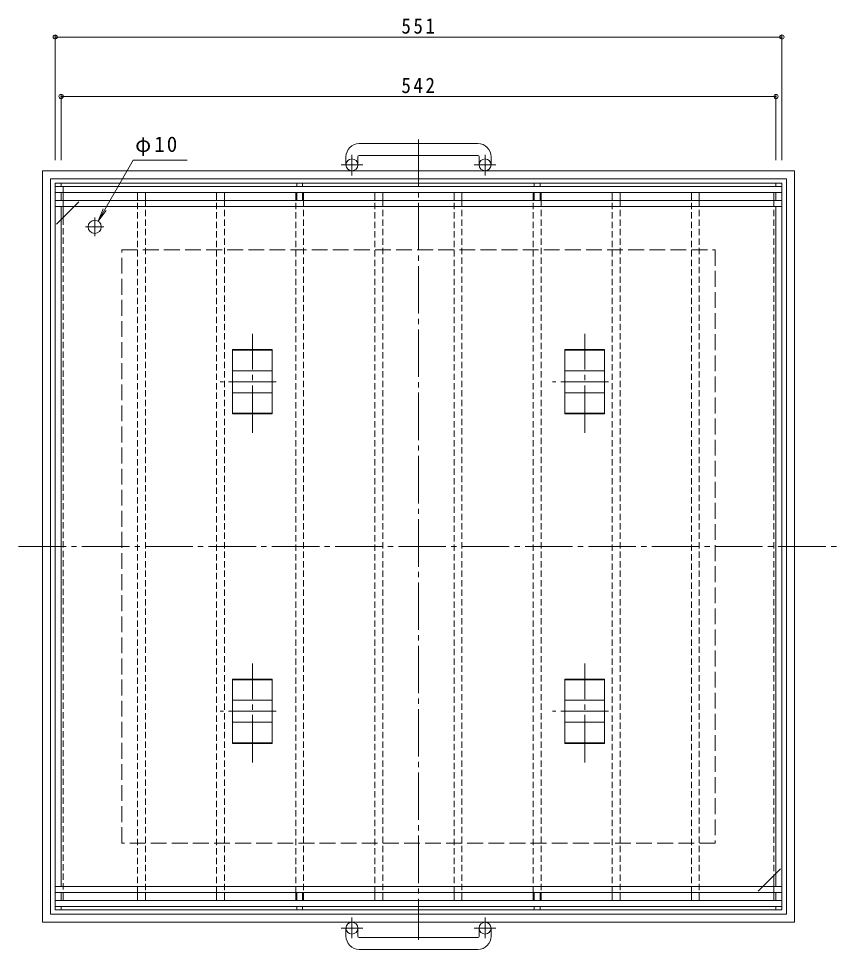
# Model space of a CAD drawing. Units: millimetres at full size, sheet at 1:4. Extents: x -930 to 1115, y -778 to 769.
# Drawn here: x -930 to -308, y -532 to 174 of the extents above; entities that cross this region are included whole.
import ezdxf

# ---------------------------------------------------------------- set-up
doc = ezdxf.new("R2010")
doc.units = ezdxf.units.MM
doc.header["$LTSCALE"] = 4
doc.header["$PDMODE"] = 32
doc.header["$PDSIZE"] = 3.2
for name, pattern in [('CHAIN1', [8, 5, -1, 1, -1]), ('CHAIN2', [12, 9, -1, 1, -1]), ('DASHED1', [1.8, 1.2, -0.6]), ('DASHED3', [4, 3, -1])]:
    doc.linetypes.add(name, pattern=pattern)
for name, color, linetype, lineweight in [('0-0_通り芯', 7, 'CHAIN2', 9), ('0-1_躯体', 2, 'DASHED3', 9), ('0-2_仕上', 7, 'Continuous', 9), ('0-3_建具', 4, 'Continuous', 9), ('0-4_その他', 7, 'Continuous', 9)]:
    doc.layers.add(name, color=color, linetype=linetype, lineweight=lineweight)
doc.styles.add('ＭＳ ゴシック', font='')
doc.styles.get('ＭＳ ゴシック').set_extended_font_data('MS Gothic')

msp = doc.modelspace()

# ---------------------------------------------------------------- linework, layer by layer
at = {"layer": '0-0_通り芯'}
for p, q in [((-627.169, 82.542), (-627.169, -524.547)), ((-872.669, 23.348), (-872.669, 9.348)), ((-865.669, 16.348), (-879.669, 16.348)), ((-753.169, -139.938), (-753.169, -64.835)), ((-501.169, -139.938), (-501.169, -64.835)), ((-735.164, -101.152), (-777.485, -101.152)), ((-483.164, -101.152), (-525.485, -101.152)), ((-930.374, -226.152), (-308.086, -226.152)), ((-753.169, -389.938), (-753.169, -314.835)), ((-501.169, -389.938), (-501.169, -314.835)), ((-735.164, -351.152), (-777.485, -351.152)), ((-483.164, -351.152), (-525.485, -351.152))]:
    msp.add_line(p, q, dxfattribs=at)
at = {"layer": '0-1_躯体'}
msp.add_lwpolyline([(-402.169, -1.152), (-402.169, -451.152), (-852.169, -451.152), (-852.169, -1.152)], close=True, dxfattribs=at)
at = {"layer": '0-2_仕上'}
for p, q in [((-902.669, 49.348), (-898.169, 49.348)), ((-902.669, 49.348), (-902.669, -501.652)), ((-351.669, 46.848), (-902.669, 46.848)), ((-898.169, 49.348), (-898.169, 46.848)), ((-715.019, 46.848), (-715.019, 49.348)), ((-539.519, 49.348), (-535.019, 49.348)), ((-539.519, 46.848), (-539.519, 49.348)), ((-535.019, 46.848), (-535.019, 49.348)), ((-356.169, 49.348), (-356.169, 46.848)), ((-351.669, 49.348), (-356.169, 49.348)), ((-351.669, 49.348), (-351.669, -501.652)), ((-351.669, 42.348), (-902.669, 42.348)), ((-351.669, 36.348), (-902.669, 36.348)), ((-898.169, 42.348), (-898.169, 36.348)), ((-719.519, 36.348), (-719.519, 42.348)), ((-715.019, 36.348), (-715.019, 42.348)), ((-539.519, 36.348), (-539.519, 42.348)), ((-535.019, 36.348), (-535.019, 42.348)), ((-356.169, 42.348), (-356.169, 36.348)), ((-351.669, 31.848), (-902.669, 31.848)), ((-888.169, 31.848), (-898.169, 21.848)), ((-898.169, 31.848), (-898.169, -484.152)), ((-356.169, 31.848), (-356.169, -484.152)), ((-366.169, -484.152), (-356.169, -474.152)), ((-351.669, -484.152), (-902.669, -484.152)), ((-351.669, -488.652), (-902.669, -488.652)), ((-898.169, -494.652), (-898.169, -488.652)), ((-719.519, -488.652), (-719.519, -494.652)), ((-715.019, -488.652), (-715.019, -494.652)), ((-539.519, -488.652), (-539.519, -494.652)), ((-535.019, -488.652), (-535.019, -494.652)), ((-356.169, -494.652), (-356.169, -488.652)), ((-351.669, -494.652), (-902.669, -494.652)), ((-351.669, -499.152), (-902.669, -499.152)), ((-898.169, -501.652), (-898.169, -499.152)), ((-715.019, -499.152), (-715.019, -501.652)), ((-539.519, -499.152), (-539.519, -501.652)), ((-535.019, -499.152), (-535.019, -501.652)), ((-356.169, -501.652), (-356.169, -499.152)), ((-902.669, -501.652), (-898.169, -501.652)), ((-539.519, -501.652), (-535.019, -501.652)), ((-351.669, -501.652), (-356.169, -501.652))]:
    msp.add_line(p, q, dxfattribs=at)
at = {"layer": '0-2_仕上', "color": 2}
for p, q in [((-351.669, 49.348), (-902.669, 49.348)), ((-896.669, 36.348), (-896.669, 42.348)), ((-840.27, 36.348), (-840.27, 42.348)), ((-834.269, 36.348), (-834.269, 42.348)), ((-780.27, 36.348), (-780.27, 42.348)), ((-774.269, 36.348), (-774.269, 42.348)), ((-720.27, 36.348), (-720.27, 42.348)), ((-714.269, 36.348), (-714.269, 42.348)), ((-660.27, 36.348), (-660.27, 42.348)), ((-654.269, 36.348), (-654.269, 42.348)), ((-600.27, 36.348), (-600.27, 42.348)), ((-594.269, 36.348), (-594.269, 42.348)), ((-540.269, 36.348), (-540.269, 42.348)), ((-534.269, 36.348), (-534.269, 42.348)), ((-480.269, 36.348), (-480.269, 42.348)), ((-474.269, 36.348), (-474.269, 42.348)), ((-420.269, 36.348), (-420.269, 42.348)), ((-414.269, 36.348), (-414.269, 42.348)), ((-357.669, 42.348), (-357.669, 36.348)), ((-896.669, 31.848), (-896.669, 22.598)), ((-357.669, -475.652), (-357.669, -484.152)), ((-896.669, -488.652), (-896.669, -494.652)), ((-840.27, -488.652), (-840.27, -494.652)), ((-834.269, -488.652), (-834.269, -494.652)), ((-780.27, -488.652), (-780.27, -494.652)), ((-774.269, -488.652), (-774.269, -494.652)), ((-720.27, -488.652), (-720.27, -494.652)), ((-714.269, -488.652), (-714.269, -494.652)), ((-660.27, -488.652), (-660.27, -494.652)), ((-654.269, -488.652), (-654.269, -494.652)), ((-600.27, -488.652), (-600.27, -494.652)), ((-594.269, -488.652), (-594.269, -494.652)), ((-540.269, -488.652), (-540.269, -494.652)), ((-534.269, -488.652), (-534.269, -494.652)), ((-480.269, -488.652), (-480.269, -494.652)), ((-474.269, -488.652), (-474.269, -494.652)), ((-420.269, -488.652), (-420.269, -494.652)), ((-414.269, -488.652), (-414.269, -494.652)), ((-357.669, -494.652), (-357.669, -488.652)), ((-351.669, -501.652), (-902.669, -501.652))]:
    msp.add_line(p, q, dxfattribs=at)
at = {"layer": '0-2_仕上', "color": 2, "linetype": 'DASHED1'}
for p, q in [((-896.669, 42.348), (-896.669, 46.848)), ((-896.669, 36.348), (-896.669, 31.848)), ((-840.27, -488.652), (-840.27, 36.348)), ((-834.269, 36.348), (-834.269, -488.652)), ((-780.27, -488.652), (-780.27, 36.348)), ((-774.269, 36.348), (-774.269, -488.652)), ((-720.27, -488.652), (-720.27, 36.348)), ((-714.269, 36.348), (-714.269, -488.652)), ((-660.27, -488.652), (-660.27, 36.348)), ((-654.269, 36.348), (-654.269, -488.652)), ((-600.27, -488.652), (-600.27, 36.348)), ((-594.269, 36.348), (-594.269, -488.652)), ((-540.269, -488.652), (-540.269, 36.348)), ((-534.269, 36.348), (-534.269, -488.652)), ((-480.269, -488.652), (-480.269, 36.348)), ((-474.269, 36.348), (-474.269, -488.652)), ((-420.269, -488.652), (-420.269, 36.348)), ((-414.269, 36.348), (-414.269, -488.652)), ((-357.669, 36.348), (-357.669, -475.652)), ((-896.669, 22.598), (-896.669, -488.652)), ((-357.669, -484.152), (-357.669, -488.652))]:
    msp.add_line(p, q, dxfattribs=at)
at = {"layer": '0-2_仕上', "linetype": 'DASHED1'}
for p, q in [((-888.169, 31.848), (-883.669, 36.348)), ((-898.169, 21.848), (-902.669, 17.348)), ((-356.169, -474.152), (-351.669, -469.652)), ((-366.169, -484.152), (-370.67, -488.652))]:
    msp.add_line(p, q, dxfattribs=at)
at = {"layer": '0-2_仕上', "color": 3}
for p, q in [((-768.169, -125.607), (-768.169, -76.697)), ((-768.169, -76.697), (-738.169, -76.697)), ((-768.169, -77.197), (-738.169, -77.197)), ((-738.169, -76.697), (-738.169, -125.607)), ((-516.169, -76.697), (-516.169, -125.607)), ((-486.169, -76.697), (-516.169, -76.697)), ((-486.169, -77.197), (-516.169, -77.197)), ((-486.169, -125.607), (-486.169, -76.697)), ((-768.169, -92.786), (-738.169, -92.786)), ((-486.169, -92.786), (-516.169, -92.786)), ((-768.169, -109.518), (-738.169, -109.518)), ((-486.169, -109.518), (-516.169, -109.518)), ((-768.169, -125.107), (-738.169, -125.107)), ((-768.169, -125.607), (-738.169, -125.607)), ((-486.169, -125.107), (-516.169, -125.107)), ((-486.169, -125.607), (-516.169, -125.607)), ((-768.169, -326.697), (-768.169, -375.607)), ((-768.169, -326.697), (-738.169, -326.697)), ((-768.169, -327.197), (-738.169, -327.197)), ((-738.169, -375.607), (-738.169, -326.697)), ((-516.169, -375.607), (-516.169, -326.697)), ((-486.169, -326.697), (-516.169, -326.697)), ((-486.169, -327.197), (-516.169, -327.197)), ((-486.169, -326.697), (-486.169, -375.607)), ((-768.169, -342.786), (-738.169, -342.786)), ((-486.169, -342.786), (-516.169, -342.786)), ((-768.169, -359.518), (-738.169, -359.518)), ((-486.169, -359.518), (-516.169, -359.518)), ((-768.169, -375.107), (-738.169, -375.107)), ((-768.169, -375.607), (-738.169, -375.607)), ((-486.169, -375.107), (-516.169, -375.107)), ((-486.169, -375.607), (-516.169, -375.607))]:
    msp.add_line(p, q, dxfattribs=at)
at = {"layer": '0-2_仕上'}
for points in [[(-719.519, 46.848), (-719.519, 49.348), (-715.019, 49.348)], [(-719.519, -499.152), (-719.519, -501.652), (-715.019, -501.652)]]:
    msp.add_lwpolyline(points, dxfattribs=at)
msp.add_circle((-872.669, 16.348), 5, dxfattribs=at)
at = {"layer": '0-3_建具'}
for p, q in [((-582.169, 79.448), (-672.169, 79.448)), ((-682.169, 69.448), (-682.169, 63.348)), ((-673.169, 69.448), (-673.169, 63.348)), ((-672.169, 70.448), (-582.169, 70.448)), ((-581.169, 69.448), (-581.169, 63.348)), ((-572.169, 69.448), (-572.169, 63.348)), ((-348.169, -505.152), (-906.169, -505.152)), ((-682.169, -521.752), (-682.169, -515.652)), ((-673.169, -521.752), (-673.169, -515.652)), ((-581.169, -521.752), (-581.169, -515.652)), ((-572.169, -521.752), (-572.169, -515.652)), ((-672.169, -522.752), (-582.169, -522.752)), ((-582.169, -531.752), (-672.169, -531.752))]:
    msp.add_line(p, q, dxfattribs=at)
at = {"layer": '0-3_建具', "linetype": 'CHAIN1'}
for p, q in [((-677.669, 55.241), (-677.669, 70.838)), ((-576.669, 55.241), (-576.669, 70.838)), ((-669.506, 63.348), (-685.913, 63.348)), ((-568.506, 63.348), (-584.913, 63.348)), ((-677.669, -507.545), (-677.669, -523.142)), ((-576.669, -507.545), (-576.669, -523.142)), ((-669.506, -515.652), (-685.913, -515.652)), ((-568.506, -515.652), (-584.913, -515.652))]:
    msp.add_line(p, q, dxfattribs=at)
at = {"layer": '0-3_建具'}
msp.add_lwpolyline([(-912.169, -511.152), (-912.169, 58.848), (-342.169, 58.848), (-342.169, -511.152)], close=True, dxfattribs=at)
msp.add_lwpolyline([(-906.169, -505.152), (-906.169, 52.848), (-348.169, 52.848), (-348.169, -505.152)], dxfattribs=at)
for centre in [(-677.669, 63.348), (-576.669, 63.348), (-677.669, -515.652), (-576.669, -515.652)]:
    msp.add_circle(centre, 4.5, dxfattribs=at)
for centre, radius, start, end in [((-672.169, 69.448), 10, 90, 180), ((-582.169, 69.448), 10, 0, 90), ((-672.169, 69.448), 1, 90, 180), ((-582.169, 69.448), 1, 0, 90), ((-672.169, -521.752), 10, 180, 270), ((-672.169, -521.752), 1, 180, 270), ((-582.169, -521.752), 10, 270, 0), ((-582.169, -521.752), 1, 270, 0)]:
    msp.add_arc(centre, radius, start, end, dxfattribs=at)
at = {"layer": '0-4_その他'}
for p, q in [((-902.669, 161.48), (-902.669, 66.848)), ((-902.669, 160.28), (-351.669, 160.28)), ((-351.669, 161.48), (-351.669, 66.848)), ((-898.169, 116.406), (-898.169, 66.848)), ((-898.169, 115.206), (-356.169, 115.206)), ((-356.169, 116.406), (-356.169, 66.848)), ((-843.446, 66.964), (-870.169, 20.678)), ((-843.446, 66.964), (-802.63, 66.964)), ((-870.169, 20.678), (-866.342, 29.917)), ((-870.169, 20.678), (-864.082, 28.612))]:
    msp.add_line(p, q, dxfattribs=at)
for p in [(-902.669, 160.28), (-351.669, 160.28), (-898.169, 115.206), (-356.169, 115.206)]:
    msp.add_point(p, dxfattribs=at)

# ---------------------------------------------------------------- texts
at = {"layer": '0-4_その他', "color": 2, "char_height": 11.73, "attachment_point": 7, "style": 'ＭＳ ゴシック'}
for s, insert in [('\\T1.27;\\W0.9;551', (-640.169, 162.68)), ('\\T1.27;\\W0.9;542', (-640.169, 117.606)), ('\\T1.19;φ10', (-841.999, 69.972))]:
    msp.add_mtext(s, dxfattribs=dict(at, insert=insert))

doc.saveas('drawing.dxf')
